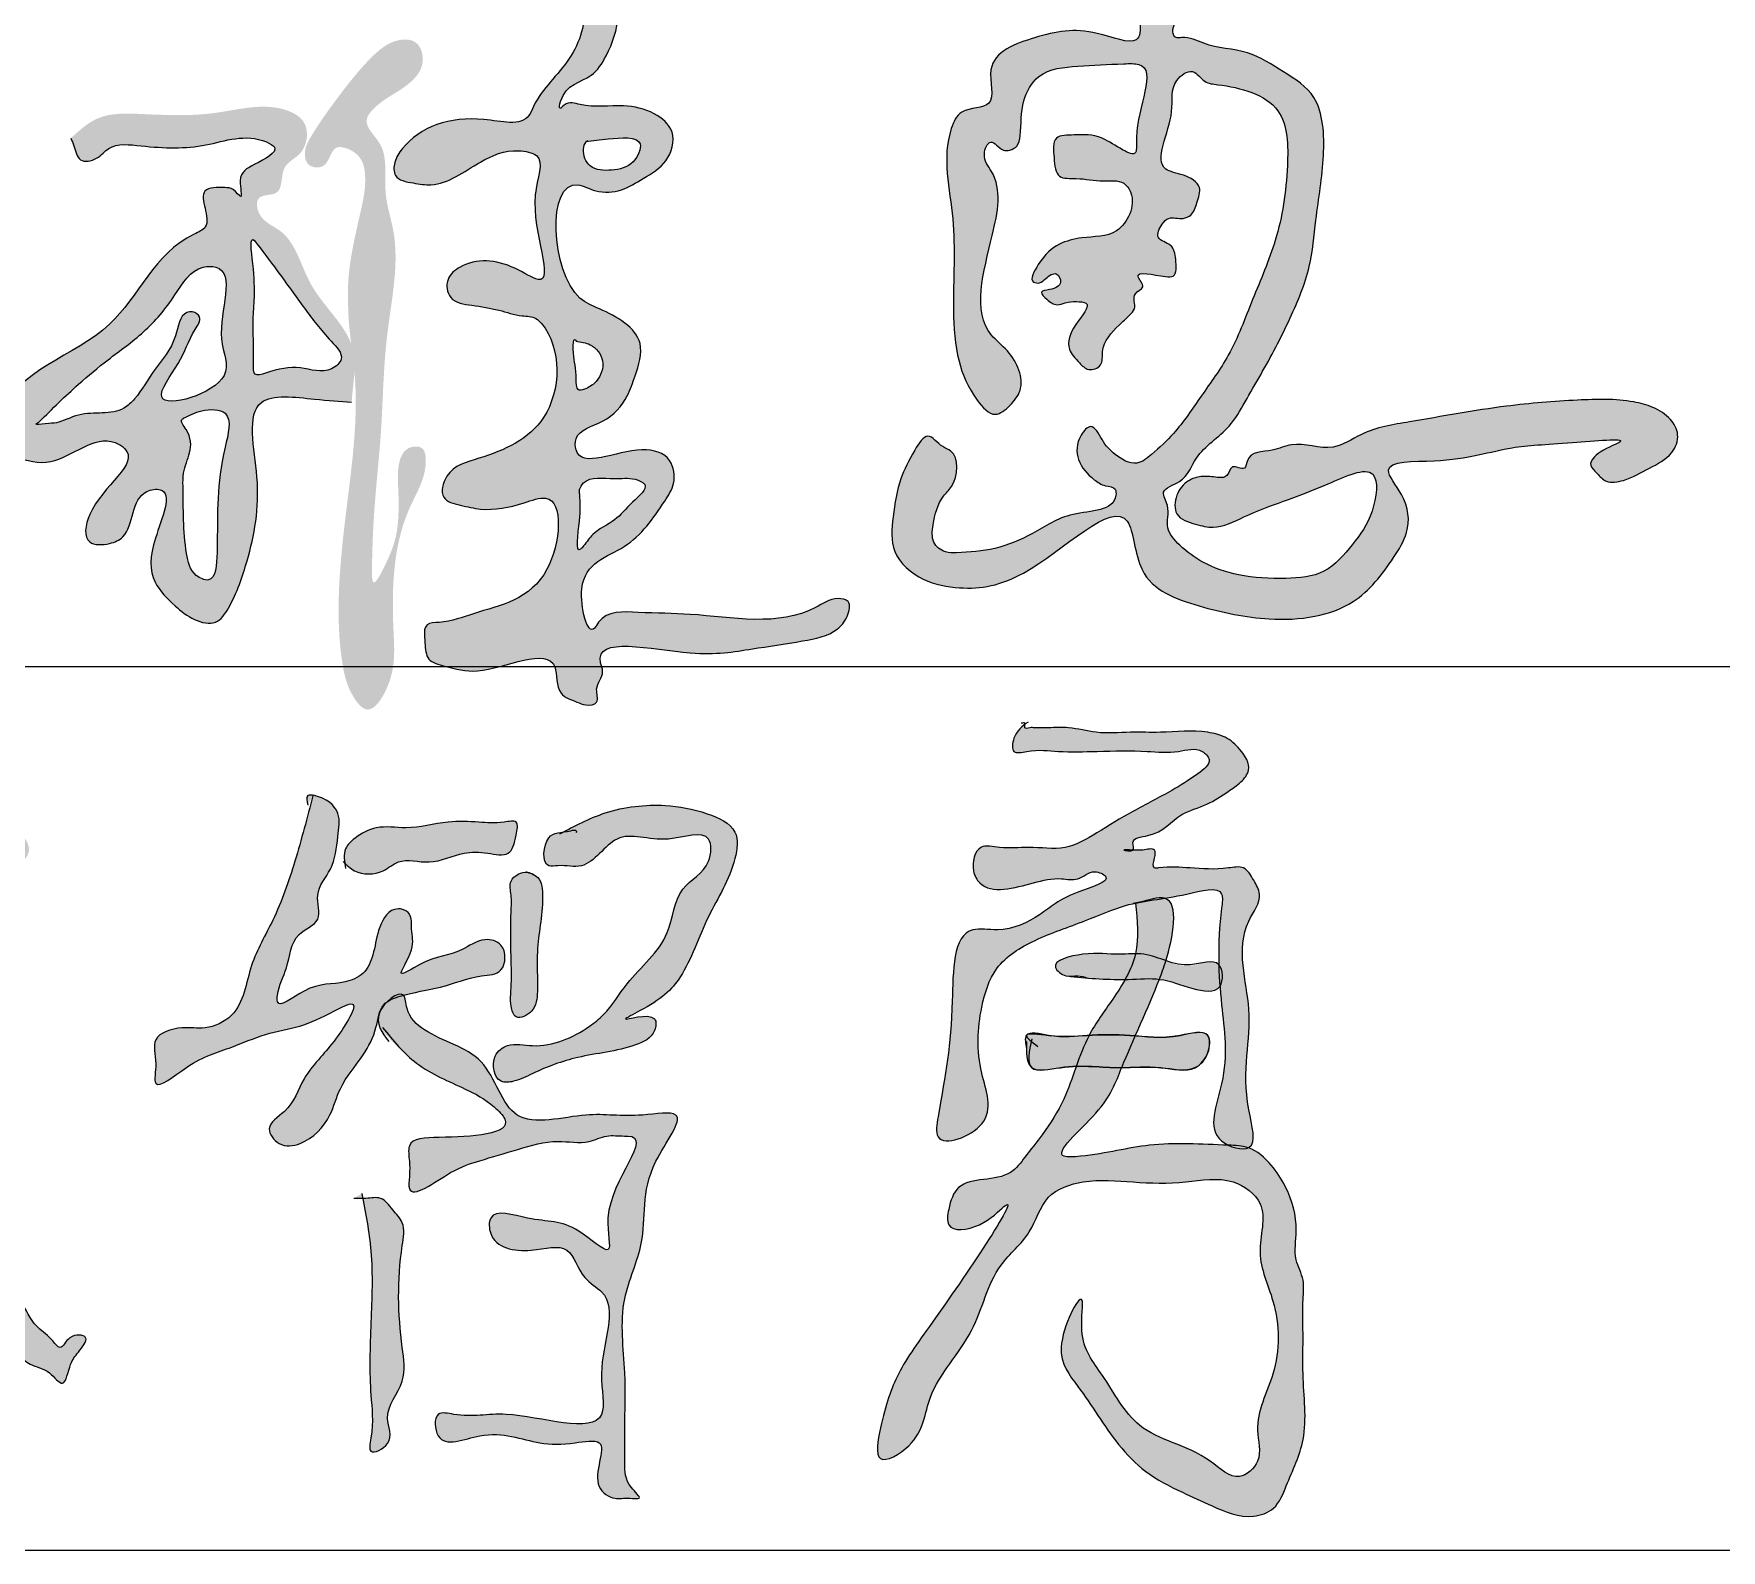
# Model space of a CAD drawing. Extents: x 0 to 2037025, y -2738621 to 0.
# Drawn here: x 987002 to 987670, y -1309506 to -1308905 of the extents above; entities that cross this region are included whole.
import ezdxf

# ---------------------------------------------------------------- set-up
doc = ezdxf.new("R2010")
doc.units = 0
doc.header["$LTSCALE"] = 10
doc.header["$MEASUREMENT"] = 0
doc.layers.add('图框', color=142, linetype='Continuous')

# ---------------------------------------------------------------- blocks, each defined once
blk = doc.blocks.new('图框A2')
at = {"layer": '图框'}
for p, q in [((51400, 9200), (58400, 9200)), ((51400, 8500), (58400, 8500))]:
    blk.add_line(p, q, dxfattribs=at)
blk = doc.blocks.new('zxa')
h = blk.add_hatch(color=3)
edge = h.paths.add_edge_path()
edge.add_spline(control_points=[(42477, 26375), (42475, 26375), (42472, 26375), (42464, 26376), (42430, 26344), (42406, 26528), (42458, 26609), (42579, 26809), (42877, 26592), (43241, 26446), (43481, 25996), (43616, 25527), (43492, 25163), (43277, 24830), (43002, 24820), (42947, 24531), (43046, 24638), (43273, 24552), (43594, 24612), (43945, 24536), (44207, 24315), (44111, 23970), (43853, 23825), (43615, 23676), (43363, 23656), (42810, 23959), (42876, 22633), (43473, 22408), (43896, 22171), (43770, 21764), (43666, 21472), (43459, 21225), (43116, 21161), (43131, 20711), (43712, 21031), (44147, 20892), (44192, 20595), (43988, 20287), (43703, 19867), (43059, 19730), (43267, 18929), (43430, 19256), (43854, 19223), (44567, 19226), (45372, 19059), (45838, 19399), (46047, 19360), (46001, 19172), (45854, 18993), (45471, 18917), (44939, 18843), (44360, 18736), (43261, 19007), (43441, 18571), (43313, 18455), (43392, 18269), (43234, 18242), (43119, 18300), (42908, 18364), (42982, 18956), (42196, 18539), (41812, 18649), (41545, 18716), (41540, 18911), (41513, 19125), (41787, 19124), (42197, 19286), (42920, 19408), (43020, 20553), (42496, 20352), (42200, 20297), (41926, 20362), (41678, 20422), (41767, 20771), (42252, 20887), (42962, 21209), (42987, 22061), (42694, 22361), (42523, 22360), (42305, 22436), (42058, 22475), (41784, 22508), (41745, 22765), (42019, 22979), (42378, 22956), (42987, 22558), (42547, 23490), (42837, 24058), (42431, 24141), (42077, 23986), (41724, 23716), (41415, 23768), (41202, 23805), (41208, 24003), (41430, 24344), (41961, 24531), (42592, 24351), (42750, 24752), (43095, 25026), (43304, 25636), (42942, 26117), (42631, 26287), (42453, 26383)], knot_values=[0, 0, 0, 0, 4.159682, 11.092617, 21.072268, 126.138192, 297.028101, 427.333409, 710.722415, 1120.053689, 1698.42668, 2115.284017, 2555.962797, 2813.900149, 3240.039524, 3311.387281, 3366.977343, 3535.15512, 3994.252747, 4328.164294, 4597.771151, 4908.171047, 5211.955438, 5471.891321, 5742.81975, 5940.373219, 7137.244645, 7374.882502, 7936.049346, 8283.371736, 8507.543554, 8882.996777, 9220.820213, 9335.28628, 10032.933332, 10346.152398, 10589.087566, 10798.531085, 11439.927996, 12072.93123, 12510.628985, 12585.68246, 13014.990702, 13567.252955, 14891.663175, 15148.814642, 15257.520217, 15413.957195, 15584.668756, 15969.910734, 16507.440923, 17164.75666, 18118.003963, 18213.94545, 18411.398065, 18546.676074, 18665.393244, 18764.169978, 18955.291296, 19240.739636, 20059.591136, 20410.058912, 20591.211142, 20769.427723, 20960.913458, 21087.274896, 21461.918503, 22369.877739, 23121.304713, 23349.777831, 23817.068338, 24035.777267, 24227.89383, 24453.226668, 24841.508802, 25649.540784, 26641.501357, 26720.01011, 26868.825647, 27120.831167, 27411.631092, 27648.000337, 27842.703908, 28024.256074, 28602.253475, 28873.759684, 29761.528215, 30181.12147, 30373.546966, 30796.595901, 31370.597206, 31559.543589, 31762.68772, 31898.899833, 32063.958847, 32977.936194, 33457.61148, 33565.134981, 34196.299707, 34791.297589, 35249.902279, 35857.251129, 35857.251129, 35857.251129, 35857.251129], degree=3, periodic=0)
edge = h.paths.add_edge_path(flags=16)
edge.add_spline(control_points=[(43255, 24218), (43249, 24213), (43224, 24189), (43194, 24090), (43268, 23903), (43518, 23896), (43739, 23943), (43889, 24276), (43483, 24236), (43310, 24215), (43239, 24206)], knot_values=[0, 0, 0, 0, 22.378292, 102.460655, 294.147333, 523.864797, 765.623684, 969.796684, 1310.065919, 1545.176802, 1545.176802, 1545.176802, 1545.176802], degree=3, periodic=0)
edge = h.paths.add_edge_path(flags=16)
edge.add_spline(control_points=[(43142, 22094), (43135, 22103), (43102, 22141), (43100, 21975), (43115, 21880), (43143, 21743), (43123, 21550), (43264, 21607), (43378, 21680), (43455, 21893), (43308, 22076), (43183, 22091), (43129, 22097)], knot_values=[0, 0, 0, 0, 27.591125, 127.043142, 269.200329, 409.209264, 568.428982, 646.528434, 774.407701, 1001.163229, 1215.268103, 1373.248206, 1373.248206, 1373.248206, 1373.248206], degree=3, periodic=0)
edge = h.paths.add_edge_path(flags=16)
edge.add_spline(control_points=[(43168, 20529), (43169, 20511), (43176, 20399), (43184, 20259), (43118, 19821), (43240, 19967), (43320, 20096), (43561, 20197), (43690, 20375), (43932, 20571), (43712, 20666), (43517, 20626), (43245, 20682), (43178, 20553), (43164, 20525)], knot_values=[0, 0, 0, 0, 51.867664, 331.353462, 628.389971, 674.820601, 829.502554, 1108.086766, 1374.10569, 1600.000047, 1714.329266, 1935.389292, 2262.997984, 2352.984199, 2352.984199, 2352.984199, 2352.984199], degree=3, periodic=0)
h = blk.add_hatch(color=3)
edge = h.paths.add_edge_path()
edge.add_spline(control_points=[(49069, 26635), (49073, 26636), (49090, 26643), (49043, 26680), (49146, 26708), (49213, 26695), (49345, 26709), (49396, 26519), (49308, 26330), (49492, 26159), (49678, 26212), (49797, 26064), (49836, 25932), (49747, 25792), (49605, 25859), (49426, 25748), (49597, 25539), (49425, 25462), (49429, 25285), (49598, 25321), (49827, 25191), (50226, 25188), (50598, 24945), (50942, 24733), (51032, 24377), (51034, 23941), (50945, 23442), (50898, 22853), (50711, 22411), (50480, 21937), (50258, 21561), (50018, 21136), (49678, 20940), (49581, 20610), (49285, 20536), (49418, 20328), (49340, 20122), (49529, 19913), (49770, 19734), (50162, 19602), (50594, 19581), (51057, 19618), (51343, 19956), (51563, 20249), (51640, 20856), (50838, 20464), (50391, 20354), (49910, 20104), (49669, 20164), (49441, 20236), (49462, 20481), (49575, 20627), (49740, 20678), (49869, 20662), (50024, 20645), (50044, 20819), (50209, 20709), (50219, 20938), (50478, 20920), (50750, 21059), (51106, 20904), (51479, 21173), (52107, 21270), (52865, 21415), (53656, 21478), (54180, 21492), (54515, 21407), (54692, 21296), (54798, 21107), (54707, 20874), (54459, 20756), (54247, 20628), (54018, 20591), (53923, 20696), (53809, 20804), (53960, 20956), (54358, 21091), (53490, 21005), (52975, 20997), (52424, 20805), (51564, 20842), (51916, 20440), (51952, 20103), (51710, 19713), (51424, 19344), (50922, 19165), (50359, 19148), (49739, 19276), (49032, 19527), (49018, 20657), (47993, 19579), (47289, 19459), (46782, 19551), (46444, 19839), (46476, 20260), (46542, 20637), (46671, 20885), (46843, 21170), (46972, 20986), (47185, 20917), (47164, 20606), (46961, 20423), (46906, 20208), (46881, 19973), (47018, 19859), (47250, 19866), (47565, 19888), (47983, 20063), (48330, 20319), (48846, 20298), (48835, 20561), (48706, 20563), (48568, 20655), (48406, 20833), (48419, 21064), (48587, 21256), (48694, 21028), (48819, 20893), (49042, 20761), (49254, 20935), (49489, 21153), (49738, 21528), (50065, 21972), (50275, 22548), (50562, 23200), (50661, 23857), (50648, 24645), (50095, 24793), (49758, 24823), (49651, 25002), (49392, 24818), (49490, 24451), (49177, 23917), (49555, 23864), (49756, 23751), (49691, 23564), (49652, 23433), (49525, 23376), (49404, 23423), (49309, 23326), (49236, 23168), (49444, 23128), (49468, 22965), (49484, 22771), (49292, 22782), (48971, 22863), (49166, 22660), (48984, 22603), (49063, 22455), (48962, 22355), (48830, 22232), (48666, 22064), (48707, 21833), (48541, 21775), (48433, 21881), (48299, 22034), (48371, 22255), (48604, 22507), (48405, 22519), (48312, 22513), (48199, 22466), (48120, 22526), (48010, 22628), (48160, 22642), (48283, 22692), (48206, 22850), (48098, 22768), (48040, 22705), (47902, 22723), (48052, 22980), (48202, 23128), (48517, 23213), (48889, 23184), (49067, 23578), (48905, 23811), (48666, 23775), (48466, 23827), (48199, 23805), (48183, 24036), (48155, 24280), (48449, 24271), (48687, 24305), (49078, 23963), (49009, 24497), (49324, 25040), (48791, 25024), (48469, 25008), (48018, 24971), (47826, 24613), (47836, 24361), (47808, 24156), (47720, 24114), (47614, 24105), (47510, 24270), (47407, 24037), (47646, 23770), (47518, 23094), (47281, 22319), (47752, 21969), (47895, 21635), (47726, 21421), (47540, 21267), (47300, 21546), (47145, 21901), (47099, 22575), (47169, 23385), (46972, 24098), (47195, 24579), (47607, 24538), (47400, 25110), (48049, 25338), (48503, 25434), (49194, 25144), (49019, 25703), (49144, 26064), (48870, 26137), (48636, 26244), (48508, 26035), (48297, 26042), (48123, 26219), (48187, 26565), (48620, 26637), (49073, 26249), (49072, 26544), (49072, 26647)], knot_values=[0, 0, 0, 0, 12.489313, 44.615709, 95.62336, 209.447549, 333.872012, 394.769471, 743.749048, 855.840257, 1070.554928, 1227.906781, 1368.484669, 1464.46761, 1647.718279, 1743.723215, 1996.993567, 2087.886795, 2241.822338, 2302.077155, 2540.774512, 3013.504976, 3444.687792, 3865.043515, 4160.231072, 4491.573963, 5178.739953, 5675.506876, 6253.476198, 6599.098779, 7260.93976, 7567.181329, 8048.720287, 8355.395634, 8556.612325, 8701.655593, 8937.072299, 9161.177495, 9461.517914, 9860.062151, 10364.291566, 10772.444946, 11182.070176, 11595.55679, 11983.586487, 12465.417235, 13422.635599, 13764.752904, 13952.038574, 14177.019085, 14374.187915, 14568.927194, 14709.798871, 14862.675566, 14985.094435, 15090.970402, 15218.89136, 15307.487152, 15589.940266, 15801.491146, 16241.367271, 16568.957286, 17095.332834, 18133.250882, 18886.932044, 19479.123836, 19690.674527, 19914.830473, 20091.227781, 20292.370518, 20580.116299, 20883.080383, 21063.922193, 21192.278211, 21300.904384, 21470.699862, 21707.57335, 22209.918994, 22851.503249, 23684.710251, 24179.010242, 24468.943885, 24874.21884, 25172.227136, 25805.354382, 26236.076551, 26720.848905, 27473.105453, 28187.378383, 28721.505786, 29946.542598, 30639.894914, 31034.149194, 31453.795843, 31819.301451, 32230.595599, 32567.653615, 32769.254709, 32960.556931, 33055.2145, 33432.095328, 33562.735705, 33885.440028, 34069.459472, 34226.00878, 34345.900888, 34753.096601, 35178.238968, 35655.368397, 36149.217571, 36214.197892, 36321.81864, 36457.56674, 36726.02129, 36984.801239, 37121.46043, 37303.916271, 37512.314453, 37759.884782, 37941.215473, 38259.786732, 38752.458188, 39269.951128, 39911.966354, 40581.024817, 41381.736337, 41969.44314, 42661.227041, 42803.970956, 42967.649633, 43156.964771, 43492.355086, 44102.269618, 44299.940454, 44512.576202, 44676.080193, 44822.012304, 44909.727495, 45061.147543, 45153.291955, 45299.780436, 45452.921761, 45610.27155, 45788.535097, 45871.744726, 46157.269025, 46271.045114, 46377.513436, 46538.650862, 46616.476581, 46774.291163, 47105.356977, 47246.941438, 47379.973825, 47499.443559, 47677.969483, 47946.566754, 48196.945938, 48297.13448, 48417.18723, 48506.075159, 48627.654996, 48721.517986, 48812.663615, 48951.973065, 49049.543017, 49171.197158, 49251.134035, 49313.446879, 49505.109035, 49816.057331, 50059.5421, 50435.065273, 50863.480309, 50988.854752, 51207.699826, 51493.100936, 51670.477158, 51871.388862, 52081.798875, 52268.768388, 52571.639872, 52953.687196, 53112.678266, 53881.873783, 54040.965705, 54526.592219, 54950.472584, 55254.357489, 55624.407324, 55738.072551, 55824.148675, 55891.04236, 56048.782353, 56190.860799, 56389.507737, 57066.425683, 58119.36189, 58355.791243, 58794.506982, 58986.924285, 59163.28402, 59407.438301, 59859.816524, 60406.125424, 61367.144835, 62322.527414, 62527.284042, 62826.215801, 63181.289145, 63751.970698, 64415.410277, 64832.610052, 65322.298089, 65615.230939, 65759.495582, 66089.842244, 66239.194931, 66391.661048, 66652.646983, 66881.298369, 67294.4416, 67753.055779, 67998.293897, 67998.293897, 67998.293897, 67998.293897], degree=3, periodic=0)
h = blk.add_hatch(color=3)
edge = h.paths.add_edge_path()
edge.add_spline(control_points=[(40725, 22429), (40726, 22405), (40737, 22179), (40870, 21430), (40672, 20218), (40581, 19035), (40722, 18409), (40941, 18110), (41236, 18548), (41195, 19069), (41189, 19739), (41348, 20350), (41572, 20686), (41530, 20998), (41328, 20986), (41240, 20787), (41259, 20510), (41263, 20114), (41184, 19856), (40975, 19454), (40980, 20335), (41085, 20959), (41103, 22209), (41300, 23034), (41096, 23638), (41133, 23952), (41071, 24221), (40856, 24395), (41065, 24644), (41311, 24749), (41557, 24994), (41477, 25282), (41187, 25296), (40908, 25050), (40625, 24689), (40389, 24361), (40247, 24112), (40294, 23931), (40528, 23916), (40543, 24173), (40748, 24132), (40878, 24033), (40925, 23773), (40830, 23339), (40706, 22828), (40726, 22438), (40732, 22305)], knot_values=[0, 0, 0, 0, 72.688462, 678.855544, 2262.007754, 3759.896587, 4075.461961, 4311.829529, 4596.445167, 5212.881359, 6006.255934, 6548.630634, 7085.191105, 7205.212165, 7357.709728, 7523.959243, 7799.931062, 8205.048845, 8629.701502, 8855.789145, 9020.978422, 10480.019812, 11458.761422, 12587.956504, 12967.506053, 13331.015273, 13512.214684, 13799.855916, 13953.798446, 14351.713766, 14659.124038, 14887.578403, 15050.880343, 15426.23614, 15945.610073, 16440.575311, 16650.096301, 16772.768637, 16928.263388, 17163.552141, 17273.674539, 17465.406226, 17632.990451, 18025.15216, 18796.978586, 19193.214097, 19193.214097, 19193.214097, 19193.214097], degree=3, periodic=0)
h = blk.add_hatch(color=3)
edge = h.paths.add_edge_path()
edge.add_spline(control_points=[(37795, 24241), (37807, 24215), (37842, 24142), (37869, 23971), (38085, 24014), (38225, 24199), (38675, 24139), (39208, 24122), (39668, 24307), (40034, 24116), (39725, 23960), (39545, 23865), (39626, 23553), (39516, 23718), (39387, 23721), (39075, 23727), (39326, 23321), (38689, 23072), (38326, 22020), (37137, 21796), (36895, 20968), (37251, 20860), (37682, 20736), (38078, 21155), (38587, 20832), (37985, 20495), (37921, 19938), (38195, 19945), (38479, 20072), (38420, 20505), (38912, 20565), (38643, 19987), (38614, 19580), (38880, 19311), (39079, 19150), (39338, 19083), (39534, 19383), (39701, 19890), (39839, 20559), (39585, 21585), (40335, 21483), (40637, 21462), (40762, 21454)], knot_values=[0, 0, 0, 0, 86.903994, 248.840095, 420.514211, 585.881428, 928.617976, 1611.987579, 2251.604981, 2352.992369, 2628.995652, 2861.282265, 3028.617115, 3137.321926, 3228.481745, 3440.243107, 3819.244183, 3957.574381, 5264.092147, 6834.561027, 7107.725963, 7365.919753, 7762.914036, 8474.008417, 8588.005762, 9377.746212, 9666.140681, 9876.742408, 10033.154344, 10576.610146, 10717.614538, 11233.123817, 11697.50822, 12024.464799, 12276.168209, 12498.913843, 12699.424625, 13235.907225, 14129.9131, 14917.73703, 15479.410543, 15873.204772, 15873.204772, 15873.204772, 15873.204772], degree=3, periodic=0)
edge.add_spline(control_points=[(40762, 21454), (40765, 21495), (40782, 21678), (40848, 22158), (40279, 22595), (40156, 23244), (39773, 23373), (39743, 23662), (40055, 23615), (39991, 23961), (40283, 24068), (40325, 24415), (39907, 24644), (39317, 24466), (38670, 24490), (38100, 24520), (37886, 24324), (37795, 24241)], knot_values=[0, 0, 0, 0, 9.110817, 40.52221, 103.043177, 152.075651, 173.743274, 185.518531, 199.997578, 220.532465, 238.149118, 262.187416, 279.090252, 335.347123, 392.250015, 428.763608, 455.489048, 455.489048, 455.489048, 455.489048], degree=3, periodic=0)
edge = h.paths.add_edge_path(flags=17)
edge.add_spline(control_points=[(39739, 23159), (39737, 23160), (39678, 23221), (39764, 22647), (39704, 22391), (39733, 22010), (39722, 21717), (39965, 21800), (40194, 21852), (40496, 21736), (40708, 21929), (40470, 22172), (40262, 22447), (39993, 22820), (39815, 23057), (39734, 23164)], knot_values=[0, 0, 0, 0, 5.922425, 249.313448, 843.802709, 1321.07527, 1422.937513, 1532.576148, 1905.213661, 2236.259375, 2381.386816, 2594.453636, 3043.242961, 3532.940278, 3936.268253, 3936.268253, 3936.268253, 3936.268253], degree=3, periodic=0)
edge = h.paths.add_edge_path(flags=16)
edge.add_spline(control_points=[(37485, 21270), (37477, 21261), (37462, 21245), (37399, 21207), (37558, 21230), (37672, 21230), (37952, 21382), (38277, 21297), (38527, 21539), (38675, 21820), (38917, 22067), (38944, 22394), (39093, 22416), (39194, 22346), (39038, 22129), (38981, 21894), (38511, 21302), (39597, 21621), (39266, 22215), (39579, 22890), (39080, 22891), (38882, 22541), (38590, 22190), (38203, 21920), (37832, 21612), (37600, 21383), (37465, 21249)], knot_values=[0, 0, 0, 0, 37.646487, 70.918449, 164.10157, 284.64473, 530.89759, 1015.678364, 1166.536717, 1530.088163, 1960.266601, 2233.99098, 2294.262463, 2384.773051, 2525.72965, 2927.368804, 3320.09248, 4016.759819, 4403.475329, 5164.130175, 5297.248836, 5716.019175, 6230.577639, 6704.484186, 7110.8812, 7680.950337, 7680.950337, 7680.950337, 7680.950337], degree=3, periodic=0)
edge = h.paths.add_edge_path(flags=16)
edge.add_spline(control_points=[(39004, 21292), (38991, 21286), (38938, 21263), (39068, 21114), (39072, 20926), (38977, 20735), (38987, 20373), (38979, 20016), (39061, 19634), (39329, 19521), (39357, 20281), (39322, 20624), (39530, 21380), (39176, 21384), (39046, 21315), (38987, 21283)], knot_values=[0, 0, 0, 0, 38.740266, 154.001841, 402.958056, 626.409762, 765.623583, 1478.215256, 1729.767997, 1866.986688, 2169.905697, 3286.084285, 3644.562157, 3892.287106, 4101.066789, 4101.066789, 4101.066789, 4101.066789], degree=3, periodic=0)
at = {"color": 3}
for points in [[(42453, 26383), (42960, 26048), (43206, 25661), (43061, 25084), (42684, 24578), (42635, 24482), (42157, 24439), (41297, 24130), (41218, 23985), (41225, 23849), (41412, 23769), (41600, 23750), (42122, 23989), (42527, 24110), (42713, 24058), (42701, 23639), (42731, 22751), (42486, 22868), (41908, 22880), (41780, 22751), (41809, 22559), (42031, 22477), (42317, 22425), (42562, 22366), (42708, 22337), (42766, 22285), (42790, 21293), (42106, 20861), (41768, 20671), (41735, 20449), (41908, 20366), (42123, 20325), (42586, 20391), (42809, 20440), (42825, 19689), (42049, 19219), (41685, 19128), (41561, 19103), (41536, 18913), (41578, 18740), (41743, 18665), (42090, 18616), (42908, 18657), (42975, 18380), (43142, 18286), (43236, 18255), (43350, 18286), (43350, 18421), (43413, 18609), (43392, 18702), (44339, 18806), (44995, 18848), (45526, 18931), (45891, 19056), (45995, 19191), (46005, 19348), (45901, 19379), (45662, 19285), (44339, 19212), (43788, 19233), (43371, 19129), (43329, 19067), (43194, 19483), (43642, 19930), (44069, 20409), (44162, 20596), (44121, 20836), (43829, 20950), (43132, 20950), (43132, 21065), (43413, 21252), (43673, 21522), (43756, 21731), (43808, 22074), (43381, 22438), (43173, 22553), (43152, 23749), (43340, 23687), (43611, 23697), (43842, 23816), (44081, 24003), (44146, 24307), (43958, 24500), (43635, 24584), (43176, 24597), (43008, 24591), (42963, 24558), (42969, 24630), (43293, 24907), (43450, 25112), (43572, 25535), (43482, 25942), (43173, 26431), (42822, 26642), (42554, 26732), (42471, 26631), (42420, 26468), (42457, 26369), (42466, 26375), (42472, 26375), (42477, 26375)], [(49072, 26647), (49038, 26404), (48604, 26553), (48200, 26468), (48162, 26243), (48344, 26055), (48496, 26061), (48607, 26161), (48935, 26123), (49067, 26064), (49076, 25771), (49050, 25282), (48638, 25349), (47976, 25302), (47515, 24965), (47492, 24611), (47208, 24517), (47096, 24345), (47111, 23390), (47119, 22429), (47178, 21886), (47370, 21476), (47562, 21326), (47713, 21418), (47822, 21577), (47688, 21995), (47521, 22162), (47529, 23215), (47521, 23891), (47445, 24075), (47512, 24201), (47646, 24117), (47713, 24117), (47788, 24159), (47822, 24267), (47863, 24635), (48022, 24894), (48432, 25003), (48917, 25028), (49076, 25020), (49051, 24251), (49042, 24092), (48691, 24242), (48390, 24276), (48206, 24242), (48181, 24033), (48240, 23841), (48415, 23816), (48700, 23791), (48917, 23766), (48992, 23666), (48842, 23265), (48474, 23189), (48240, 23123), (48015, 22907), (47966, 22722), (48028, 22714), (48094, 22759), (48205, 22808), (48250, 22722), (48135, 22644), (48048, 22615), (48106, 22541), (48213, 22483), (48300, 22504), (48419, 22516), (48518, 22500), (48411, 22273), (48345, 22013), (48449, 21868), (48547, 21800), (48672, 21847), (48693, 21987), (48869, 22267), (48983, 22376), (49030, 22438), (49040, 22599), (49118, 22672), (49071, 22776), (49357, 22781), (49440, 22786), (49466, 22962), (49411, 23110), (49283, 23194), (49324, 23334), (49393, 23395), (49545, 23395), (49625, 23430), (49691, 23560), (49716, 23722), (49548, 23851), (49361, 23916), (49423, 24522), (49479, 24853), (49644, 24945), (49773, 24844), (49911, 24807), (50545, 24532), (50646, 23953), (50518, 23162), (50279, 22538), (50021, 21949), (49736, 21518), (49442, 21122), (49212, 20902), (49056, 20810), (48826, 20902), (48688, 21058), (48568, 21196), (48467, 21104), (48440, 20847), (48605, 20635), (48725, 20571), (48826, 20534), (48835, 20470), (48384, 20268), (47952, 20066), (47557, 19909), (47152, 19863), (47033, 19873), (46913, 19974), (46904, 20157), (47014, 20461), (47097, 20562), (47088, 20939), (47005, 20985), (46849, 21095), (46711, 20948), (46564, 20645), (46481, 20242), (46499, 19877), (46800, 19585), (47184, 19493), (47859, 19649), (48955, 20196), (49111, 19685), (49713, 19302), (50453, 19165), (50937, 19192), (51339, 19347), (51768, 19813), (51905, 20077), (51850, 20479), (51713, 20735), (52197, 20835), (53019, 20972), (53658, 21027), (54161, 21036), (53951, 20926), (53850, 20789), (53915, 20702), (54014, 20620), (54195, 20628), (54469, 20756), (54705, 20921), (54768, 21112), (54692, 21271), (54507, 21398), (54304, 21456), (53712, 21475), (52961, 21411), (51936, 21246), (51427, 21112), (51128, 20979), (50689, 21004), (50485, 20947), (50224, 20839), (50192, 20756), (50065, 20769), (50008, 20680), (49887, 20661), (49734, 20667), (49600, 20622), (49479, 20470), (49479, 20273), (49677, 20164), (49861, 20133), (50186, 20241), (51077, 20591), (51548, 20692), (51541, 20304), (51331, 19948), (51032, 19668), (50631, 19592), (50129, 19630), (49753, 19764), (49511, 19942), (49384, 20126), (49378, 20362), (49339, 20502), (49505, 20616), (49686, 20863), (50030, 21201), (50199, 21456), (50523, 22033), (50675, 22343), (50876, 22885), (50947, 23377), (51027, 24059), (51017, 24391), (50926, 24672), (50605, 24943), (50223, 25143), (49762, 25244), (49531, 25304), (49470, 25304), (49459, 25457), (49523, 25522), (49498, 25774), (49577, 25828), (49760, 25838), (49815, 25917), (49790, 26055), (49681, 26169), (49469, 26199), (49385, 26273), (49366, 26621), (49344, 26678), (49222, 26700), (49108, 26696), (49064, 26669), (49079, 26641), (49069, 26635)], [(37795, 24241), (37829, 24161), (37897, 24014), (38068, 24031), (38198, 24134), (38540, 24161), (39223, 24171), (39862, 24202), (39947, 24147), (39739, 23966), (39585, 23792), (39589, 23625), (39510, 23700), (39421, 23720), (39213, 23683), (39216, 23304), (39100, 23229), (38205, 22277), (36998, 21272), (36963, 21001), (37191, 20879), (37584, 20826), (38266, 21027), (38363, 20966), (37995, 20267), (37995, 19978), (38205, 19961), (38345, 20031), (38599, 20511), (38739, 20529), (38690, 20016), (38687, 19551), (38898, 19302), (39104, 19158), (39325, 19129), (39460, 19278), (39657, 19777), (39762, 20665), (39809, 21451), (40370, 21486), (40762, 21454)], [(43239, 24206), (43473, 24234), (43809, 24182), (43734, 23992), (43508, 23905), (43283, 23949), (43211, 24127), (43239, 24202), (43255, 24218)], [(39734, 23164), (39976, 22841), (40265, 22445), (40547, 22097), (40652, 21911), (40551, 21807), (40221, 21815), (39852, 21760), (39743, 21748), (39726, 21848), (39722, 22326), (39718, 22920), (39735, 23163), (39739, 23159)], [(37465, 21249), (37877, 21643), (38190, 21902), (38563, 22195), (38896, 22587), (39195, 22880), (39328, 22880), (39388, 22122), (39415, 21736), (38756, 21510), (38929, 21862), (39109, 22221), (39155, 22354), (39082, 22408), (39022, 22401), (38902, 22155), (38676, 21789), (38470, 21490), (38357, 21390), (37877, 21317), (37644, 21237), (37525, 21224), (37431, 21224), (37458, 21244), (37485, 21270)], [(43129, 22097), (43283, 22060), (43412, 21890), (43346, 21673), (43242, 21599), (43166, 21580), (43134, 21736), (43117, 21875), (43103, 22016), (43122, 22114), (43142, 22094)], [(38987, 21283), (39179, 21363), (39426, 21336), (39426, 20978), (39340, 19865), (39249, 19576), (39121, 19624), (39019, 19854), (38981, 20566), (38987, 20705), (39051, 20919), (39013, 21165), (38971, 21272), (39004, 21292)], [(43164, 20525), (43212, 20601), (43537, 20646), (43758, 20639), (43858, 20584), (43730, 20398), (43540, 20211), (43309, 20056), (43212, 19935), (43181, 19901), (43168, 20197), (43171, 20477), (43168, 20529)]]:
    blk.add_spline(points, degree=3, dxfattribs=at)
blk = doc.blocks.new('cfds')
h = blk.add_hatch(color=3)
edge = h.paths.add_edge_path()
edge.add_spline(control_points=[(125155, 78460), (125249, 78482), (125460, 78531), (125270, 78078), (125700, 78219), (126116, 78166), (126930, 78192), (128154, 78253), (129777, 77788), (131630, 77960), (133861, 77865), (135764, 78102), (137459, 77681), (138350, 76916), (139060, 75773), (138329, 74866), (137431, 74277), (136308, 73498), (134417, 73044), (133552, 71653), (131650, 71615), (132076, 70685), (130979, 70896), (131988, 70849), (132386, 70807), (133282, 71043), (133166, 70343), (132986, 69719), (134042, 69868), (135396, 69768), (137067, 69647), (138594, 69958), (139100, 69044), (139737, 67956), (137786, 65527), (139483, 60804), (138132, 57144), (139552, 52492), (135959, 53476), (137755, 57484), (137047, 61916), (136903, 65434), (137384, 68824), (134121, 67876), (131844, 67827), (128780, 66474), (126103, 65620), (123498, 64037), (122560, 60919), (122427, 57863), (123939, 54293), (119825, 52796), (120570, 57230), (121130, 60037), (121021, 66499), (124197, 65852), (126438, 66930), (127764, 68245), (130931, 69018), (129366, 69761), (128643, 68947), (127299, 69238), (125498, 68801), (123030, 68069), (122105, 69764), (122469, 71313), (124125, 70890), (125716, 71114), (127816, 70752), (129842, 71968), (131858, 73211), (134039, 74307), (135450, 75175), (136704, 76143), (135808, 77093), (134420, 76623), (132350, 76843), (129957, 76781), (127474, 76706), (125998, 76930), (124532, 76552), (124688, 77872), (125228, 78281), (125564, 78535)], knot_values=[0, 0, 0, 0, 216.9854035, 487.8818994, 786.2365074, 1084.5904741, 1898.2850933, 3118.8263812, 4795.368375, 6856.7271363, 8646.8541443, 11494.7840292, 12567.6752925, 13723.5793435, 15072.0601251, 15913.8969331, 16855.4676376, 18358.6525052, 19986.6323289, 22376.3089646, 23366.9393737, 23803.9045608, 24344.5854084, 24836.1132185, 25475.0994999, 26176.1138675, 26667.0349643, 27254.4989039, 27500.6547505, 29387.8529941, 31685.3118364, 32590.0715587, 33553.3329681, 34449.6476852, 36195.3290509, 41472.0619153, 47522.8251675, 49782.6762608, 51465.7458259, 54901.4293434, 59623.9931785, 65440.2033836, 66285.29375, 68375.7453367, 72124.0972772, 74675.255346, 77937.3884337, 80783.2121032, 83261.3411229, 87225.178491, 90268.8390897, 93004.1959902, 94207.5035998, 101205.7409852, 105652.6512989, 107121.158676, 109808.9276445, 112431.1964009, 114392.7091404, 115091.4558477, 116190.0226131, 117180.2435112, 118881.679561, 122099.8978003, 122907.3698755, 124390.2331007, 125503.6833103, 127253.3916071, 129440.5269779, 131539.7876175, 134051.1498997, 136700.7443243, 138570.4313557, 139647.3068259, 140285.0552264, 141702.8687425, 143593.2878328, 146586.4502697, 148917.9663144, 150810.1077657, 151581.5073591, 152369.4650007, 153657.3440557, 153657.3440557, 153657.3440557, 153657.3440557], degree=3, periodic=0)
h = blk.add_hatch(color=3)
edge = h.paths.add_edge_path()
edge.add_spline(control_points=[(82341, 73536), (82282, 73785), (82184, 74206), (83307, 74053), (84388, 73267), (84097, 71430), (83951, 69731), (82621, 68354), (83337, 66524), (81326, 65833), (81242, 63811), (80540, 62676), (80458, 61188), (82643, 63026), (84100, 62685), (85797, 63352), (86339, 64659), (86492, 66007), (87134, 67325), (88040, 67337), (88624, 66964), (88503, 65949), (88859, 64904), (87397, 62913), (89741, 64530), (91235, 64484), (92741, 65648), (94271, 65265), (94242, 63392), (92224, 63321), (90363, 62519), (88352, 62295), (86637, 61635), (86501, 60006), (85621, 58345), (84252, 56824), (83716, 54659), (82372, 53211), (80626, 52973), (79644, 54304), (81428, 55301), (81874, 56971), (83114, 58438), (84097, 59529), (85757, 62137), (83418, 60920), (81996, 60230), (79765, 59869), (77471, 58837), (75608, 58403), (72906, 56115), (73356, 58199), (72824, 59700), (74748, 60326), (76272, 60019), (78451, 61046), (78734, 63981), (80453, 66818), (81646, 70269), (82305, 72803), (82646, 74115)], knot_values=[0, 0, 0, 0, 581.3176003, 979.5531273, 2749.4096616, 4126.2144025, 6137.0465303, 7868.9272001, 9312.9428709, 10753.754045, 12893.7558444, 14629.1364814, 15010.4077789, 16724.3717477, 19249.98593, 20444.8503942, 21701.1464526, 23197.7030949, 24780.9953552, 25255.6662851, 25763.2761701, 26649.930682, 27913.1912754, 29464.062771, 30693.4238506, 33345.4079802, 34872.324047, 35889.5493748, 37372.5074742, 38589.9524934, 41144.4867241, 43632.8283078, 44740.7115654, 46181.1204174, 47997.444126, 50441.264644, 52135.545469, 54609.096043, 55868.9172925, 56926.0090845, 58314.2927164, 60604.8666059, 62227.3765982, 63718.3917237, 65974.7220017, 67114.7663481, 69395.2760159, 71511.2484081, 73659.5777459, 76645.3565473, 78721.9017192, 79887.8344585, 81324.9401676, 83047.0787811, 84442.2813892, 86200.5181917, 89412.1078044, 92416.5805605, 96205.3982287, 100277.7782221, 100277.7782221, 100277.7782221, 100277.7782221], degree=3, periodic=0)
h = blk.add_hatch(color=3)
edge = h.paths.add_edge_path()
edge.add_spline(control_points=[(98454, 71879), (98461, 71929), (98484, 72106), (97622, 71856), (96557, 72031), (96327, 69728), (97679, 70000), (99244, 69547), (100867, 72369), (103549, 71014), (106628, 72293), (106539, 69613), (104343, 68668), (104202, 65277), (101665, 63364), (100452, 61197), (98600, 59746), (96562, 58839), (94471, 59344), (93266, 58467), (93577, 56802), (94900, 56968), (96294, 57698), (98756, 58606), (101320, 58781), (103172, 59644), (103373, 61305), (100613, 60365), (103349, 61713), (104980, 63142), (106242, 66976), (107931, 69441), (108282, 72243), (106061, 73206), (103492, 73697), (100308, 73338), (98355, 72297), (97471, 71826)], knot_values=[0, 0, 0, 0, 131.865406, 461.9364762, 1850.0349149, 3522.7031011, 4074.3594774, 5479.6754693, 8155.2785688, 11233.5897375, 13642.7029448, 14979.4465552, 17251.2313329, 20021.1344852, 23927.0837342, 26253.5977992, 27351.758995, 30959.2627204, 32454.9783495, 33435.9892206, 34985.1122669, 35725.7787837, 36970.9572739, 39839.3092614, 43388.9581538, 44818.8890098, 45509.411753, 47246.1183694, 48217.1084233, 51416.2437553, 55379.4142322, 59229.18973, 60810.6218207, 62815.0739923, 65376.6253492, 69002.4519014, 71999.0742174, 71999.0742174, 71999.0742174, 71999.0742174], degree=3, periodic=0)
h = blk.add_hatch(color=3)
edge = h.paths.add_edge_path()
edge.add_spline(control_points=[(50791, 69676), (50720, 69679), (50371, 69693), (49608, 69405), (49650, 70311), (50408, 70884), (51347, 69979), (52759, 70394), (54188, 69714), (55074, 68693), (55097, 67598), (54000, 66448), (53340, 63998), (53478, 60476), (49866, 55190), (52692, 55024), (53236, 56318), (54264, 58395), (56272, 61021), (58096, 64032), (59703, 66749), (61788, 68915), (62764, 71042), (64531, 72661), (66097, 70859), (64324, 69379), (62120, 67470), (60481, 64202), (58177, 61036), (56954, 59212), (53850, 55984), (57144, 58083), (59474, 58007), (61799, 59042), (64033, 58610), (64048, 56949), (62303, 56538), (60145, 56366), (57442, 55263), (54472, 54829), (50495, 53807), (51126, 48686), (51639, 44766), (48428, 35964), (51846, 39349), (53717, 39902), (55801, 40859), (57179, 42363), (59177, 42612), (59993, 41632), (60007, 40098), (57621, 40069), (55572, 39279), (53349, 37533), (51264, 36250), (49089, 35458), (46707, 37301), (49122, 41800), (49067, 45899), (49590, 49839), (50095, 51544), (50515, 53402), (49348, 53200), (48280, 52849), (46807, 52115), (45628, 52605), (45256, 53675), (46429, 54678), (48174, 55177), (51693, 55498), (50842, 60515), (51883, 63495), (51442, 66260), (53781, 68249), (51452, 69198), (50063, 69764)], knot_values=[0, 0, 0, 0, 222.7750998, 1082.0511894, 1590.622921, 2291.1469982, 3479.1986324, 4688.5498006, 6402.088568, 7954.697253, 8431.4833972, 9543.8941222, 12443.0675135, 15572.8304766, 21642.4439061, 22051.4218695, 23288.0186584, 25115.2166235, 29459.6021749, 32895.6192354, 35735.6791485, 38934.1295602, 41650.428232, 43156.9533313, 44832.2754222, 46192.3323252, 49046.5329663, 54060.1624556, 56923.4839353, 60256.4194822, 62655.7686307, 64699.8151666, 67456.4962622, 70699.878062, 72080.0641875, 73225.8104872, 74391.0836695, 76785.0846881, 80061.0825661, 82802.6932896, 86163.3847092, 90576.221651, 94937.9194889, 101818.7164222, 103674.9939926, 106159.389728, 108073.4837114, 110335.6294906, 112331.515824, 112927.3949152, 114025.2216287, 116046.6621834, 118498.0465607, 120992.4035242, 124270.7397034, 126177.5902512, 127172.4949457, 132458.9546307, 137617.2778628, 140512.0258971, 143699.6931301, 144288.001186, 144729.7776242, 146499.7638736, 148251.8198661, 149186.0946101, 149982.0259087, 151172.1136495, 153116.3380652, 155809.2720302, 159962.9042781, 164792.9093611, 165870.9029753, 168092.0236571, 171378.5190729, 171378.5190729, 171378.5190729, 171378.5190729], degree=3, periodic=0)
h = blk.add_hatch(color=3)
edge = h.paths.add_edge_path()
edge.add_spline(control_points=[(84613, 69744), (84537, 70167), (84408, 70880), (85309, 71717), (86516, 72393), (88511, 72020), (90490, 72618), (92546, 72554), (93746, 72417), (95051, 72717), (94800, 71549), (94553, 70381), (93017, 70724), (91477, 70768), (89777, 69853), (87941, 70461), (86744, 69361), (85306, 69342), (84679, 69953), (84467, 70159)], knot_values=[0, 0, 0, 0, 1188.0601234, 2006.0001522, 3449.571663, 5216.8716446, 7788.3647418, 9623.6376943, 11153.0321412, 11866.7492942, 12647.4745369, 13833.343016, 15056.8584088, 16484.2932629, 18647.9352392, 20486.8606967, 21545.6413492, 23256.6240596, 24130.4368194, 24130.4368194, 24130.4368194, 24130.4368194], degree=3, periodic=0)
h = blk.add_hatch(color=3)
edge = h.paths.add_edge_path()
edge.add_spline(control_points=[(96142, 69207), (95956, 69345), (95454, 69718), (94338, 69139), (94600, 68084), (94496, 66602), (94530, 64740), (94593, 62810), (94453, 61659), (94789, 60557), (96045, 61183), (96174, 62767), (95990, 65090), (96523, 67204), (96381, 69261), (95681, 69471), (95397, 69556)], knot_values=[0, 0, 0, 0, 668.8361117, 1808.5735152, 2633.8107513, 3624.0954803, 6333.6320861, 8216.6089309, 9299.9654792, 10015.4263051, 10979.5330475, 12219.9325286, 14618.7935325, 17904.3221387, 19112.7932316, 19935.0846924, 19935.0846924, 19935.0846924, 19935.0846924], degree=3, periodic=0)
h = blk.add_hatch(color=3)
edge = h.paths.add_edge_path()
edge.add_spline(control_points=[(131887, 67638), (132013, 67663), (132624, 67780), (134882, 68592), (134104, 64871), (132987, 61782), (131341, 58372), (130273, 55283), (126611, 52305), (130065, 52561), (132897, 53390), (136397, 53164), (139011, 53097), (140193, 52018), (141273, 50358), (141845, 48348), (141450, 46379), (142197, 45102), (142011, 43582), (142108, 41711), (141990, 38917), (142468, 35703), (141224, 33173), (140519, 31258), (138649, 30606), (136775, 31411), (134669, 32376), (132609, 33391), (130501, 35618), (128974, 38283), (126832, 40741), (129182, 45256), (128494, 41259), (130239, 39268), (132130, 35518), (135758, 35132), (138053, 32745), (139750, 34261), (138958, 36631), (140710, 39598), (140660, 43426), (139063, 46573), (140160, 49548), (137648, 51380), (134923, 50798), (131919, 50897), (129153, 51166), (126468, 50259), (125833, 47689), (123275, 45711), (122559, 41682), (119414, 38624), (119304, 35374), (116224, 33657), (116846, 37041), (117743, 39684), (120318, 43076), (126016, 51531), (122840, 48150), (120595, 47867), (120811, 49507), (121468, 51392), (124212, 50809), (125469, 52567), (126612, 53949), (128088, 56326), (128810, 59385), (130755, 61986), (132349, 64554), (132126, 66629), (132015, 67666)], knot_values=[0, 0, 0, 0, 392.9859828, 1901.4286396, 5651.0720589, 6828.4664669, 12584.9795668, 15738.3561911, 18948.2258529, 19919.9177393, 24127.5353263, 28858.9407328, 30069.2015379, 31796.3226549, 33319.0998492, 36062.4438011, 37801.4381286, 39096.832789, 40242.0242639, 42277.9202791, 44737.9611879, 48663.9267603, 51615.9600379, 53159.5451361, 54449.3179389, 57017.0787928, 58967.4492346, 61498.1810783, 63800.3861883, 68049.2232631, 70619.5176917, 73714.2905805, 75559.0248715, 78517.6703228, 82254.933803, 87003.4100099, 88999.3706222, 90417.681399, 92262.4156901, 95768.2501206, 100149.4938988, 103170.0089079, 106090.8380934, 108169.138226, 111016.6197199, 114171.9361834, 117173.3351626, 119446.7460694, 121821.5260313, 124440.7678919, 128741.926962, 133436.6287991, 136637.081525, 138496.4854588, 140341.2194867, 143744.551423, 147796.5860929, 155620.0631967, 157442.9378722, 159288.287556, 160209.8231051, 161641.2619083, 164893.4169266, 166148.9310063, 167849.996392, 170346.9482752, 174445.7819022, 177052.2761123, 180096.5629591, 183138.7119841, 183138.7119841, 183138.7119841, 183138.7119841], degree=3, periodic=0)
h = blk.add_hatch(color=3)
edge = h.paths.add_edge_path()
edge.add_spline(control_points=[(128124, 63257), (129271, 63156), (131037, 63001), (133598, 63238), (135147, 62552), (136784, 62252), (137080, 62672)], knot_values=[0, 0, 0, 0, 3482.1302375, 5362.5346169, 7400.0771216, 9037.7062777, 9037.7062777, 9037.7062777, 9037.7062777], degree=3, periodic=0)
edge.add_spline(control_points=[(137080, 62672), (137048, 63099), (137025, 63529), (137015, 63969)], knot_values=[91485.7280931, 91485.7280931, 91485.7280931, 91485.7280931, 92842.8023153, 92842.8023153, 92842.8023153, 92842.8023153], degree=3, periodic=0)
edge.add_spline(control_points=[(137015, 63969), (137015, 63969), (136673, 64337), (134725, 63508), (133059, 64777), (130738, 64508), (129309, 64810), (126627, 64135), (127821, 63162), (128517, 63368), (128942, 63233), (129137, 63171)], knot_values=[10335.9643999, 10335.9643999, 10335.9643999, 10335.9643999, 11182.4352993, 12028.9061984, 14897.8667433, 16360.4039104, 18575.1028292, 20387.4682295, 21189.7790666, 21900.1538406, 22499.0845639, 22499.0845639, 22499.0845639, 22499.0845639], degree=3, periodic=0)
h = blk.add_hatch(color=3)
edge = h.paths.add_edge_path()
edge.add_spline(control_points=[(87200, 59352), (86795, 59893), (85989, 60970), (88200, 62775), (88241, 60936), (89386, 59910), (91100, 59214), (93477, 58024), (94307, 53794), (99068, 55282), (101639, 54721), (105547, 55436), (102065, 51183), (102931, 47767), (100893, 43635), (101472, 39790), (101348, 36542), (101370, 34161), (101356, 32868), (102550, 31825), (101459, 32012), (100717, 31817), (99079, 32852), (100739, 35701), (98009, 35168), (95802, 35170), (93303, 36297), (90049, 34701), (89852, 37273), (92034, 36709), (94612, 37501), (100751, 35265), (99482, 40389), (101274, 43793), (98638, 45173), (98147, 47418), (95599, 46580), (93245, 47039), (93164, 49469), (96210, 48411), (98053, 48751), (100877, 46016), (99546, 50237), (103224, 53737), (101050, 53678), (100258, 53802), (98998, 53144), (97133, 53549), (94989, 52896), (92741, 52232), (90897, 51673), (88267, 49626), (88459, 51366), (88466, 52126), (88237, 53578), (91007, 53599), (95178, 53780), (93234, 55782), (91467, 56700), (88804, 57826), (87372, 59398), (86686, 60150)], knot_values=[0, 0, 0, 0, 1812.6050065, 3601.8851279, 4422.1190513, 6071.454328, 8058.7261805, 9989.7968633, 13848.637039, 17973.8956798, 21385.1674965, 23368.4651154, 26386.1830084, 31393.964711, 34866.2719375, 39311.2898589, 42743.2946616, 44740.6039497, 46254.638066, 47036.1349242, 47606.5783551, 48493.9346212, 49666.5811122, 52296.1472171, 53742.1663916, 55858.2921269, 59474.9712099, 61977.6515344, 63263.1549753, 64192.7218984, 67338.9487013, 73059.3608712, 75487.534211, 80415.2978257, 81733.0985247, 83694.8621932, 85840.0167566, 88468.7589559, 89397.1781492, 91613.8380293, 94787.3308782, 96856.7999962, 98770.7253502, 103816.6298876, 104013.0547724, 105079.360466, 106186.4551523, 108064.3425839, 110509.0058379, 112885.3364571, 114784.4421165, 117440.3498473, 118158.6527381, 119076.4843383, 119994.3159423, 121865.6387639, 125944.5072891, 126908.7091757, 128954.9526189, 132253.7975613, 135281.5768386, 135281.5768386, 135281.5768386, 135281.5768386], degree=3, periodic=0)
h = blk.add_hatch(color=3)
edge = h.paths.add_edge_path()
edge.add_spline(control_points=[(125470, 58933), (125413, 59248), (125258, 60100), (127350, 59505), (129099, 59783), (131925, 59781), (133979, 59420), (136561, 60222), (136452, 58553), (135432, 57410), (133363, 57966), (130685, 57670), (128356, 58092), (125452, 57351), (125465, 58716), (125471, 59371)], knot_values=[0, 0, 0, 0, 789.6309348, 2135.933437, 4443.8810407, 7008.2673379, 10021.4213501, 11688.2722193, 12712.7602373, 13894.0424348, 15945.5513445, 18381.7182952, 21971.8593684, 23702.8199111, 25302.1184141, 25302.1184141, 25302.1184141, 25302.1184141], degree=3, periodic=0)
h = blk.add_hatch(color=3)
edge = h.paths.add_edge_path()
edge.add_spline(control_points=[(52858, 51119), (52858, 51189), (52858, 51400), (52859, 51973), (52847, 52803), (54023, 53579), (55099, 52282), (56453, 51833), (57448, 50936), (58722, 50238), (59542, 48872), (60928, 47872), (62359, 46792), (63406, 45048), (65174, 44018), (65839, 42267), (66833, 41739), (67547, 40675), (67934, 41830), (69424, 41756), (68525, 40664), (68018, 40036), (67770, 38335), (66778, 39744), (65358, 39893), (64139, 41894), (61815, 43107), (60034, 45394), (58097, 47523), (56301, 50359), (54036, 51052), (52824, 51423)], knot_values=[0, 0, 0, 0, 210.5088806, 631.5267563, 1742.5215552, 2475.6359559, 4210.5708695, 5684.0147105, 6871.5815364, 8151.996841, 9983.5451322, 11478.3483269, 13251.3906051, 15321.6691863, 17434.3410942, 19196.814819, 20414.0204121, 21118.8383177, 21949.3161943, 22889.4749425, 23852.0584822, 24731.5915269, 25965.4298117, 26958.6290289, 28222.149976, 30290.6663035, 33280.4965878, 36029.6999908, 38828.1579221, 42015.6292538, 45684.5940141, 45684.5940141, 45684.5940141, 45684.5940141], degree=3, periodic=0)
h = blk.add_hatch(color=3)
edge = h.paths.add_edge_path()
edge.add_spline(control_points=[(85100, 49945), (85340, 49935), (85868, 49914), (86817, 50111), (87416, 49241), (88237, 48435), (87685, 45396), (87762, 42432), (88347, 38783), (86660, 37117), (87678, 35300), (85896, 34403), (86330, 36384), (86004, 38585), (86116, 42525), (86305, 46536), (85804, 49091), (85578, 50242)], knot_values=[0, 0, 0, 0, 731.5695457, 1609.453001, 2609.5814743, 3577.0366817, 4940.9469486, 11073.1063686, 13080.0024753, 15488.4474994, 16993.6196644, 18092.2551461, 18873.2849351, 21455.4418488, 25837.2838555, 30104.3985978, 33603.4326325, 33603.4326325, 33603.4326325, 33603.4326325], degree=3, periodic=0)
at = {"color": 3}
for points in [[(125564, 78535), (124722, 77561), (124722, 76773), (125493, 76773), (127385, 76773), (129717, 76773), (132710, 76773), (134601, 76773), (136018, 76773), (136428, 76284), (135766, 75434), (134191, 74427), (131859, 73168), (129699, 71887), (127791, 71013), (125604, 71013), (123854, 71013), (122740, 71013), (122297, 69598), (122668, 68881), (125886, 68881), (127570, 69129), (128560, 69129), (129575, 69549), (130218, 69277), (128510, 68313), (126258, 66970), (123727, 66065), (122258, 66065), (121018, 61795), (120171, 54848), (120171, 53645), (122793, 54423), (122793, 57467), (122793, 61431), (123695, 63739), (125984, 65429), (129020, 66622), (131409, 67517), (135093, 68213), (137183, 68213), (137183, 67368), (137183, 61552), (137183, 56829), (137183, 53394), (138819, 52999), (138819, 55259), (138819, 61310), (138819, 66587), (139458, 68211), (139109, 69036), (138492, 69776), (137587, 69776), (135290, 69776), (133402, 69776), (133156, 69776), (133156, 70364), (133156, 70854), (132455, 70854), (131816, 70854), (131325, 70854), (131865, 70854), (131865, 71291), (132760, 71717), (134790, 72978), (136294, 73600), (137584, 74373), (138337, 74938), (138798, 75643), (138282, 76889), (137387, 77620), (136357, 77918), (133509, 77918), (131719, 77918), (129657, 77918), (128003, 78189), (126782, 78189), (125968, 78189), (125670, 78189), (125372, 78189), (125372, 78460), (125155, 78460)], [(82646, 74115), (81568, 70188), (80236, 66641), (78967, 63917), (77763, 60940), (76177, 60180), (74782, 60180), (73216, 59464), (73216, 58027), (73216, 56861), (75064, 57807), (77788, 59030), (79801, 59779), (81854, 60292), (83947, 61199), (85009, 61611), (84050, 59569), (83105, 58416), (82125, 57123), (80935, 55166), (80025, 54117), (80620, 53243), (81880, 53243), (83665, 54956), (84295, 56529), (85659, 58556), (86434, 60199), (86899, 61562), (87878, 62082), (90305, 62629), (92771, 63294), (93933, 63657), (93933, 65140), (92971, 65470), (91569, 64866), (89067, 63987), (87967, 63438), (88572, 64866), (88572, 66129), (88439, 67006), (88019, 67290), (87544, 67290), (86594, 66024), (86247, 64568), (85657, 63459), (84581, 62939), (82117, 62384), (80521, 61760), (80521, 62142), (81059, 63791), (81828, 65788), (82936, 66710), (82936, 68154), (83697, 69710), (84148, 71669), (84148, 73046), (82739, 74117), (82341, 74117), (82341, 73536)], [(97471, 71826), (100193, 73079), (103791, 73528), (106304, 73034), (107977, 71930), (107977, 70348), (106386, 66843), (104704, 63254), (102258, 61193), (101412, 60716), (103149, 60716), (103149, 60025), (102012, 59157), (98544, 58402), (95841, 57442), (94687, 56973), (93947, 56973), (93586, 58480), (94334, 59115), (95830, 59115), (99244, 60279), (100094, 60975), (101505, 62825), (103914, 65899), (104851, 68506), (106390, 70177), (106390, 71513), (103981, 71513), (100903, 71513), (98761, 69909), (97356, 69909), (96804, 69909), (96804, 71582), (98124, 72011), (98454, 72011), (98454, 71879)], [(84467, 70159), (85148, 69611), (86859, 69611), (87779, 70136), (89617, 70136), (91717, 70661), (93144, 70661), (94367, 70661), (94843, 71747), (94843, 72528), (94130, 72528), (92600, 72528), (90765, 72528), (88216, 72188), (86449, 72188), (85157, 71543), (84613, 70932), (84613, 69744)], [(95397, 69556), (96142, 69207), (96434, 68034), (96119, 64764), (96119, 62365), (95757, 61178), (94853, 60843), (94543, 61488), (94543, 62571), (94543, 64454), (94543, 67164), (94543, 68154), (94543, 68979), (95549, 69516), (96142, 69207)], [(132011, 67667), (132011, 64625), (130645, 61904), (129227, 59717), (127706, 55911), (126420, 53770), (125379, 52425), (124522, 51508), (121402, 50590), (120805, 49289), (120805, 48367), (122650, 48367), (124116, 49452), (120021, 42785), (117789, 39403), (116712, 36175), (116712, 34330), (118405, 35099), (119713, 38020), (122176, 42017), (123946, 45937), (125639, 47935), (126793, 50010), (128871, 50933), (131873, 50933), (135028, 50933), (137875, 50933), (139492, 49626), (139492, 46705), (140261, 43784), (140261, 39403), (139338, 36021), (139338, 34176), (138260, 33254), (136490, 34176), (132257, 36329), (130026, 39326), (128794, 42017), (128794, 43861), (127559, 41024), (128561, 38657), (131002, 35179), (132631, 33552), (134834, 32308), (136607, 31495), (139098, 30873), (140296, 31351), (141063, 32691), (142069, 35466), (142069, 39392), (142069, 41852), (142069, 43888), (142069, 45033), (141662, 46263), (141662, 48002), (141003, 50665), (140165, 51937), (138793, 52986), (137592, 53137), (132861, 53137), (128706, 52472), (127734, 52472), (129632, 55062), (131192, 57802), (133450, 63097), (133836, 64209), (133758, 67958), (132268, 67718), (131884, 67639)], [(128124, 63257), (131603, 63093), (133483, 63093), (135447, 62550), (137080, 62672), (137015, 63969), (135322, 63969), (132522, 64595), (131059, 64595), (128845, 64595), (127215, 63802), (127842, 63301), (128552, 63301), (129137, 63171)], [(86818, 60209), (88875, 58059), (91788, 56510), (93529, 55435), (94162, 54708), (90235, 53607), (88437, 53088), (88437, 52170), (88437, 51253), (88437, 50534), (90914, 51492), (92672, 52210), (94949, 52889), (97347, 53368), (99224, 53368), (100284, 53689), (101350, 53689), (101547, 53689), (100356, 48785), (100356, 46871), (98609, 47981), (95534, 48767), (93318, 48767), (93318, 47838), (95749, 46838), (97894, 46838), (98967, 45196), (99968, 44339), (99968, 39411), (99968, 36983), (94247, 36983), (91101, 36983), (90172, 36983), (90172, 35697), (92674, 35697), (96266, 35278), (98383, 35278), (99829, 35278), (99829, 32648), (100772, 31952), (101659, 31952), (102230, 31952), (101773, 32586), (101364, 34044), (101364, 36041), (101364, 39473), (101364, 43918), (102358, 47245), (103237, 52175), (104427, 54948), (102444, 54948), (99033, 54948), (94908, 54948), (92745, 58144), (91115, 59180), (89337, 60068), (88300, 61350), (88083, 62141), (86644, 61078), (87200, 59353)], [(125471, 59371), (125778, 57802), (127509, 57802), (131099, 57802), (133535, 57802), (135586, 57802), (136356, 58698), (136356, 59723), (134689, 59723), (131676, 59723), (129111, 59723), (126803, 59723), (125457, 59723), (125470, 58933)], [(125785, 59519), (125785, 57791), (127516, 57791), (131106, 57791), (133542, 57791), (135594, 57791), (136363, 58687), (136363, 59712), (134696, 59712), (131683, 59712), (129119, 59712), (126811, 59712), (125464, 59712), (126155, 59063)], [(52824, 51423), (56177, 49932), (58230, 47494), (60026, 45348), (61882, 43320), (64228, 41466), (65687, 40000), (66835, 39473), (67611, 38853), (68108, 39983), (68578, 40726), (69009, 41587), (68069, 41587), (67481, 41000), (66963, 41478), (66055, 42289), (65086, 43761), (63523, 45183), (62204, 46778), (60850, 47922), (59697, 48874), (58496, 50257), (57450, 50995), (56496, 51702), (55203, 52409), (53682, 53243), (53068, 52841), (52858, 51750), (52858, 51329), (52858, 51119)], [(85578, 50242), (86129, 46786), (86129, 42519), (86129, 38137), (86129, 35555), (86129, 34774), (87126, 35237), (87126, 36743), (88014, 38981), (88014, 40988), (88014, 47120), (88014, 48484), (87441, 49263), (86710, 49945), (85832, 49945), (85100, 49945)]]:
    blk.add_spline(points, degree=3, dxfattribs=at)

msp = doc.modelspace()

# ---------------------------------------------------------------- linework, layer by layer
at = {"layer": '图框'}
for p, q in [((984362.65, -1309155.77), (987862.65, -1309155.77)), ((984362.65, -1309155.77), (987862.65, -1309155.77)), ((984362.65, -1309505.77), (987862.65, -1309505.77)), ((984362.65, -1309505.77), (987862.65, -1309505.77))]:
    msp.add_line(p, q, dxfattribs=at)

# ---------------------------------------------------------------- block references
for name, p, xscale, yscale, zscale in [('图框A2', (958662.65, -1313755.77), 0.500000000000002, 0.500000000000002, 0.500000000000002), ('zxa', (985598.97, -1309855.52), 0.03749999999999997, 0.03749999999999997, 0.03749999999999997), ('cfds', (986566.73, -1309696.04), 0.006599999999999997, 0.006599999999999997, 0.006599999999999997)]:
    msp.add_blockref(name, p, dxfattribs=dict(xscale=xscale, yscale=yscale, zscale=zscale))
for name, p, xscale, yscale, zscale in [('zxa', (985598.97, -1309855.52), 0.03749999999999997, 0.03749999999999997, 0.03749999999999997), ('cfds', (986566.73, -1309696.04), 0.006599999999999997, 0.006599999999999997, 0.006599999999999997)]:
    msp.add_blockref(name, p, dxfattribs=dict(at, xscale=xscale, yscale=yscale, zscale=zscale))

doc.saveas('drawing.dxf')
